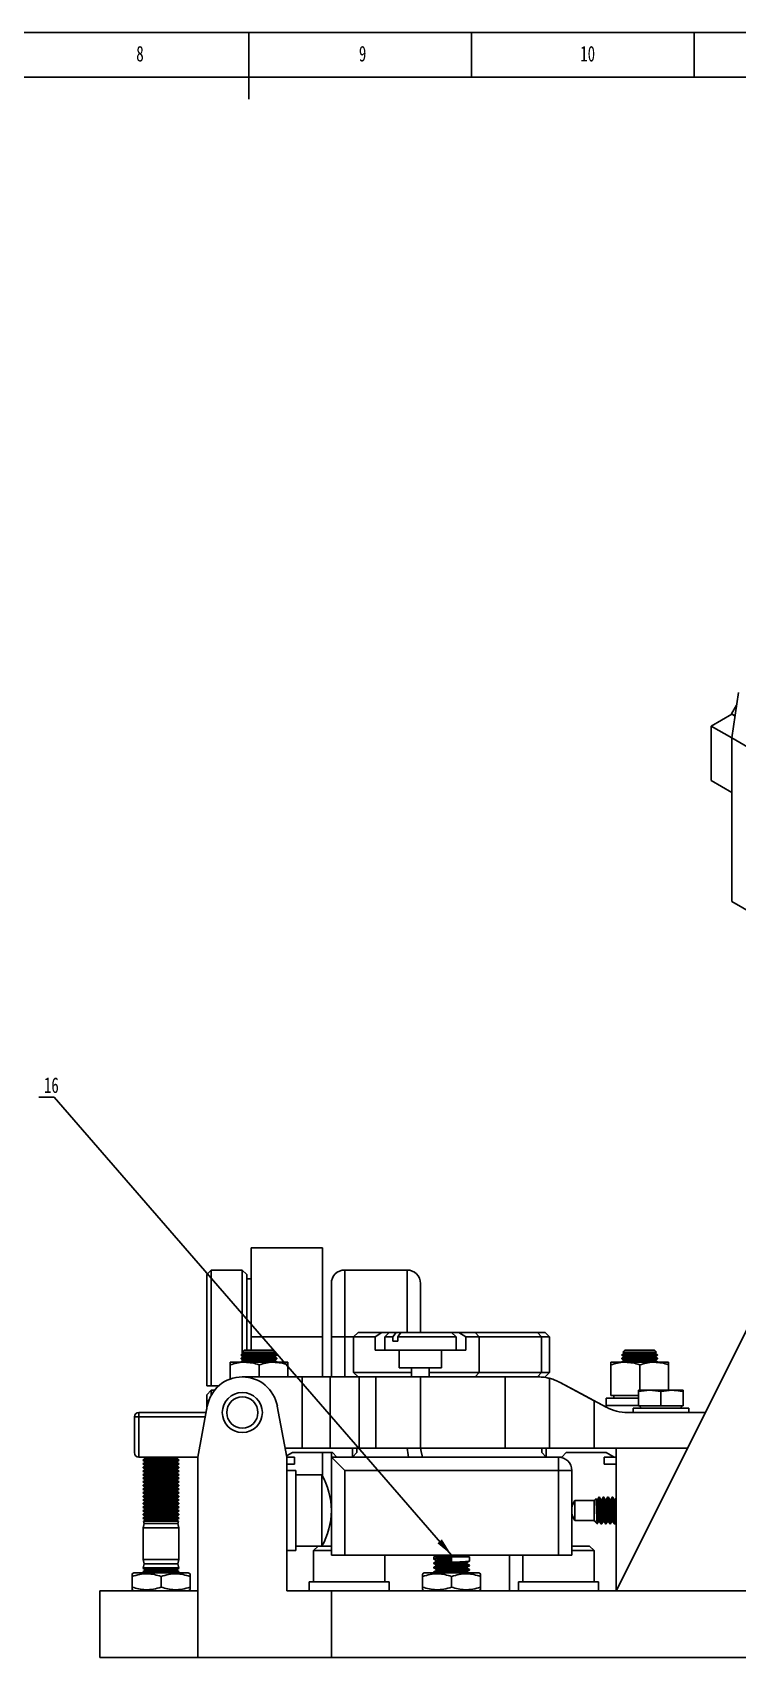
# Model space of a CAD drawing. Header units: millimetres. Extents: x 0 to 841, y 0 to 594.
# Drawn here: x 379.4 to 537.7, y 229.1 to 594 of the extents above; entities that cross this region are included whole.
import ezdxf

# ---------------------------------------------------------------- set-up
doc = ezdxf.new("R2010")
doc.units = ezdxf.units.MM
doc.layers.add('10', color=7, linetype='Continuous')
doc.layers.add('5', color=7, linetype='Continuous')
doc.styles.add('SLDTEXTSTYLE4', font='TXT', dxfattribs={"width": 0.7})
doc.dimstyles.new('SLDDIMSTYLE0', dxfattribs={"dimtxt": 0.18, "dimasz": 4.08, "dimexe": 0, "dimexo": 0.0625, "dimgap": 0, "dimtad": 0, "dimtih": 1, "dimtoh": 1, "dimdec": 0, "dimrnd": 1e-09, "dimzin": 0, "dimdsep": 46, "dimtxsty": 'Standard', "dimsah": 1, "dimcen": 0.09, "dimadec": 0, "dimazin": 0, "dimtfac": 4.08, "dimtdec": 0, "dimtofl": 0, "dimtmove": 0, "dimatfit": 3, "dimfxl": 0, "dimfrac": 2, "dimtolj": 1, "dimtzin": 0, "dimarcsym": 0})

# ---------------------------------------------------------------- blocks, each defined once
blk = doc.blocks.new('SW_NOTE_23')
at = {"layer": '10', "color": 0}
for p, q in [((-3.47, 0), (0, 0)), ((0, 0), (-3.47, 0)), ((-3.47, 0), (0, 0)), ((0, 0), (-3.47, 0)), ((-3.47, 0), (0, 0)), ((0, 0), (-3.47, 0))]:
    blk.add_line(p, q, dxfattribs=at)
at = {"layer": '10', "color": 0, "insert": (-0.64, 4.48), "char_height": 3.5, "attachment_point": 2, "style": 'SLDTEXTSTYLE4'}
blk.add_mtext('16', dxfattribs=at)

msp = doc.modelspace()

# ---------------------------------------------------------------- linework, layer by layer
at = {"color": 7, "linetype": 'Continuous', "lineweight": 25}
for p, q in [((537.96, 445.84), (536.45, 435.61)), ((537.53, 442.97), (536.4, 441)), ((536.5, 440.94), (531.85, 438.26)), ((531.85, 438.26), (536.45, 435.61)), ((531.85, 438.26), (531.85, 426.01)), ((537.18, 440.55), (536.51, 440.94)), ((536.45, 435.61), (536.45, 398.87)), ((536.45, 435.61), (543.17, 431.73)), ((531.85, 426.01), (536.45, 423.36)), ((536.45, 398.87), (554.12, 388.66)), ((444.53, 321.13), (428.53, 321.13)), ((428.53, 301.13), (428.53, 321.13)), ((444.53, 301.13), (444.53, 321.13)), ((550.53, 324.13), (510.53, 244.13)), ((419.53, 316.13), (418.53, 315.13)), ((418.53, 290.13), (418.53, 315.13)), ((426.53, 316.13), (419.53, 316.13)), ((419.53, 316.13), (419.53, 290.13)), ((427.53, 315.13), (426.53, 316.13)), ((426.53, 301.13), (426.53, 316.13)), ((427.53, 315.13), (427.53, 301.13)), ((428.53, 314.13), (427.53, 314.13)), ((463.53, 316.13), (449.53, 316.13)), ((446.53, 301.13), (446.53, 313.13)), ((466.53, 313.13), (466.53, 302.13)), ((426.53, 297.25), (426.53, 301.13)), ((427.53, 301.13), (427.53, 298.13)), ((428.53, 301.13), (444.53, 301.13)), ((428.53, 301.13), (428.53, 298.13)), ((444.53, 301.13), (444.53, 292.13)), ((449.53, 301.13), (446.53, 301.13)), ((446.53, 292.13), (446.53, 301.13)), ((452.53, 302.13), (451.53, 301.13)), ((451.53, 301.13), (451.53, 293.13)), ((456.33, 301.13), (451.53, 301.13)), ((452.53, 302.13), (457.87, 302.13)), ((457.87, 302.13), (456.33, 301.13)), ((456.33, 298.13), (456.33, 301.13)), ((459.53, 302.13), (457.87, 302.13)), ((459.53, 302.13), (458.53, 301.13)), ((458.53, 301.13), (458.53, 298.13)), ((460.37, 301.13), (458.53, 301.13)), ((459.53, 302.13), (461.08, 302.13)), ((461.08, 302.13), (460.37, 301.13)), ((460.37, 300.13), (460.37, 301.13)), ((460.37, 300.13), (461.43, 300.13)), ((462.14, 302.13), (461.08, 302.13)), ((461.43, 301.13), (462.14, 302.13)), ((461.43, 300.13), (461.43, 301.13)), ((474.53, 301.13), (461.43, 301.13)), ((462.14, 302.13), (473.53, 302.13)), ((474.53, 301.13), (473.53, 302.13)), ((475.19, 302.13), (473.53, 302.13)), ((474.53, 298.13), (474.53, 301.13)), ((476.73, 301.13), (475.19, 302.13)), ((475.19, 302.13), (478.85, 302.13)), ((476.73, 298.13), (476.73, 301.13)), ((479.74, 301.13), (476.73, 301.13)), ((479.74, 301.13), (478.85, 302.13)), ((478.85, 302.13), (492.85, 302.13)), ((479.74, 301.13), (479.74, 293.13)), ((493.74, 301.13), (479.74, 301.13)), ((493.74, 301.13), (492.85, 302.13)), ((492.85, 302.13), (494.53, 302.13)), ((493.74, 301.13), (493.74, 293.13)), ((495.53, 301.13), (493.74, 301.13)), ((495.53, 301.13), (494.53, 302.13)), ((495.53, 293.13), (495.53, 301.13)), ((426.86, 297.45), (426.28, 297.11)), ((426.28, 297.11), (426.28, 296.98)), ((434.28, 297.11), (426.28, 297.11)), ((426.28, 296.98), (426.86, 296.64)), ((434.28, 296.98), (426.28, 296.98)), ((426.86, 296.64), (426.28, 296.3)), ((426.28, 296.3), (426.28, 296.16)), ((434.28, 296.3), (426.28, 296.3)), ((426.28, 296.16), (426.86, 295.83)), ((434.28, 296.16), (426.28, 296.16)), ((426.86, 295.83), (426.28, 295.49)), ((426.95, 298.13), (426.49, 297.66)), ((426.49, 297.66), (426.86, 297.45)), ((426.49, 297.66), (434.06, 297.66)), ((426.53, 296.44), (426.53, 296.83)), ((426.53, 295.63), (426.53, 296.02)), ((433.69, 297.45), (426.86, 297.45)), ((433.69, 296.64), (426.86, 296.64)), ((433.69, 295.83), (426.86, 295.83)), ((426.95, 298.13), (433.6, 298.13)), ((434.06, 297.66), (433.6, 298.13)), ((433.69, 297.45), (434.06, 297.66)), ((434.28, 297.11), (433.69, 297.45)), ((433.69, 296.64), (434.28, 296.98)), ((434.28, 296.3), (433.69, 296.64)), ((433.69, 295.83), (434.28, 296.16)), ((434.28, 295.49), (433.69, 295.83)), ((434.28, 296.98), (434.28, 297.11)), ((434.28, 296.16), (434.28, 296.3)), ((456.33, 298.13), (458.53, 298.13)), ((458.53, 298.13), (474.53, 298.13)), ((461.78, 298.13), (461.78, 294.13)), ((471.28, 294.13), (471.28, 298.13)), ((474.53, 298.13), (476.73, 298.13)), ((512.36, 297.45), (511.78, 297.11)), ((511.78, 297.11), (511.78, 296.98)), ((519.78, 297.11), (511.78, 297.11)), ((511.78, 296.98), (512.36, 296.64)), ((519.78, 296.98), (511.78, 296.98)), ((512.36, 296.64), (511.78, 296.3)), ((511.78, 296.3), (511.78, 296.16)), ((519.78, 296.3), (511.78, 296.3)), ((511.78, 296.16), (512.36, 295.83)), ((519.78, 296.16), (511.78, 296.16)), ((512.36, 295.83), (511.78, 295.49)), ((512.45, 298.13), (511.99, 297.66)), ((511.99, 297.66), (512.36, 297.45)), ((511.99, 297.66), (519.56, 297.66)), ((519.19, 297.45), (512.36, 297.45)), ((519.19, 296.64), (512.36, 296.64)), ((519.19, 295.83), (512.36, 295.83)), ((512.45, 298.13), (519.1, 298.13)), ((519.56, 297.66), (519.1, 298.13)), ((519.19, 297.45), (519.56, 297.66)), ((519.78, 297.11), (519.19, 297.45)), ((519.19, 296.64), (519.78, 296.98)), ((519.78, 296.3), (519.19, 296.64)), ((519.19, 295.83), (519.78, 296.16)), ((519.78, 295.49), (519.19, 295.83)), ((519.56, 297.66), (519.56, 297.66)), ((519.78, 296.98), (519.78, 297.11)), ((519.78, 296.16), (519.78, 296.3)), ((423.78, 295.43), (427.03, 295.43)), ((423.78, 294.84), (423.78, 291.64)), ((426.28, 295.49), (426.28, 295.43)), ((434.28, 295.49), (426.28, 295.49)), ((426.53, 292.13), (439.99, 292.13)), ((427.03, 295.43), (433.53, 295.43)), ((430.28, 294.84), (430.28, 292.13)), ((433.53, 295.43), (436.78, 295.43)), ((434.28, 295.43), (434.28, 295.49)), ((436.78, 294.84), (436.78, 292.13)), ((439.99, 276.13), (439.99, 292.13)), ((439.99, 292.13), (446.28, 292.13)), ((446.28, 292.13), (446.28, 276.13)), ((446.28, 292.13), (452.81, 292.13)), ((451.53, 293.13), (452.53, 292.13)), ((451.53, 293.13), (464.53, 293.13)), ((452.81, 276.13), (452.81, 292.13)), ((452.81, 292.13), (456.53, 292.13)), ((456.53, 276.13), (456.53, 292.13)), ((456.53, 292.13), (466.53, 292.13)), ((461.78, 294.13), (471.28, 294.13)), ((464.53, 294.13), (464.53, 292.13)), ((466.53, 292.13), (466.53, 276.13)), ((466.53, 292.13), (485.53, 292.13)), ((468.53, 292.13), (468.53, 294.13)), ((468.53, 293.13), (479.74, 293.13)), ((478.85, 292.13), (479.74, 293.13)), ((479.74, 293.13), (493.74, 293.13)), ((485.53, 276.13), (485.53, 292.13)), ((485.53, 292.13), (493.03, 292.13)), ((492.85, 292.13), (493.74, 293.13)), ((493.74, 293.13), (495.53, 293.13)), ((494.53, 292.13), (495.53, 293.13)), ((509.28, 295.43), (512.53, 295.43)), ((509.28, 294.84), (509.28, 287.93)), ((511.78, 295.49), (511.78, 295.43)), ((519.78, 295.49), (511.78, 295.49)), ((512.53, 295.43), (519.03, 295.43)), ((515.78, 294.84), (515.78, 289.13)), ((519.03, 295.43), (522.28, 295.43)), ((519.78, 295.43), (519.78, 295.49)), ((522.28, 294.84), (522.28, 289.13)), ((419.53, 290.13), (418.53, 290.13)), ((419.53, 289.13), (418.53, 288.13)), ((421.24, 290.13), (419.53, 290.13)), ((420.28, 289.13), (419.53, 289.13)), ((419.53, 289.13), (419.53, 288)), ((495.53, 291.81), (495.53, 276.13)), ((497.73, 290.95), (502.53, 288.39)), ((497.73, 290.95), (505.53, 286.79)), ((502.53, 288.39), (508.28, 285.33)), ((515.53, 288.84), (518.03, 289.13)), ((515.53, 289.13), (515.53, 288.84)), ((518.03, 289.13), (515.53, 289.13)), ((515.53, 285.63), (515.53, 288.84)), ((518.03, 289.13), (520.53, 288.84)), ((523.03, 289.13), (518.03, 289.13)), ((520.53, 285.63), (520.53, 288.84)), ((525.53, 289.13), (523.03, 289.13)), ((525.53, 288.84), (525.53, 289.13)), ((525.53, 285.63), (525.53, 288.84)), ((525.53, 285.63), (525.53, 288.84)), ((418.66, 285.59), (416.53, 274.13)), ((418.53, 286.58), (418.53, 288.13)), ((419.13, 287), (418.53, 286.58)), ((418.53, 286.58), (418.53, 285.52)), ((418.53, 285.52), (418.68, 285.62)), ((418.53, 284.86), (418.53, 285.52)), ((436.53, 274.13), (434.39, 285.59)), ((505.53, 286.79), (505.53, 276.13)), ((505.53, 286.79), (508.32, 285.3)), ((508.28, 287.33), (508.28, 285.73)), ((508.28, 287.33), (515.53, 287.33)), ((508.28, 285.73), (508.28, 285.33)), ((508.28, 285.73), (515.53, 285.73)), ((515.53, 287.93), (509.28, 287.93)), ((509.96, 287.93), (509.96, 287.33)), ((514.28, 285.13), (514.28, 284.13)), ((514.28, 285.13), (526.78, 285.13)), ((520.53, 285.63), (515.53, 285.63)), ((515.66, 285.63), (516.16, 285.13)), ((525.53, 285.63), (520.53, 285.63)), ((524.9, 285.13), (525.4, 285.63)), ((524.9, 285.13), (525.4, 285.63)), ((525.53, 285.63), (525.53, 285.63)), ((526.78, 284.13), (526.78, 285.13)), ((402.28, 275.13), (402.28, 283.13)), ((402.28, 283.13), (403.28, 283.13)), ((403.28, 284.13), (403.28, 283.13)), ((403.28, 284.13), (418.39, 284.13)), ((403.28, 283.13), (403.28, 274.13)), ((513.03, 284.13), (530.53, 284.13)), ((530.53, 284.13), (530.53, 284.13)), ((530.53, 284.13), (530.53, 284.12)), ((403.28, 274.13), (416.53, 274.13)), ((404.86, 273.83), (404.28, 273.49)), ((404.34, 274.13), (404.86, 273.83)), ((411.69, 273.83), (404.86, 273.83)), ((411.69, 273.83), (412.21, 274.13)), ((412.28, 273.49), (411.69, 273.83)), ((416.53, 274.13), (416.53, 229.13)), ((436.16, 276.13), (439.99, 276.13)), ((436.48, 274.38), (437.78, 275.13)), ((436.53, 274.13), (438.28, 274.13)), ((436.53, 274.13), (436.53, 244.13)), ((446.78, 275.13), (437.78, 275.13)), ((438.28, 272.53), (438.28, 274.13)), ((446.28, 276.13), (439.99, 276.13)), ((444.53, 275.13), (444.53, 269.87)), ((446.28, 276.13), (452.81, 276.13)), ((446.53, 274.13), (446.53, 275.13)), ((446.53, 274.13), (497.53, 274.13)), ((446.53, 274.13), (449.53, 271.13)), ((446.53, 252.13), (446.53, 274.13)), ((446.78, 275.13), (447.78, 274.13)), ((452.28, 275.13), (451.28, 274.13)), ((452.28, 276.13), (452.28, 275.13)), ((456.53, 276.13), (452.81, 276.13)), ((466.53, 276.13), (456.53, 276.13)), ((466.53, 276.13), (485.53, 276.13)), ((495.53, 276.13), (485.53, 276.13)), ((493.78, 275.13), (493.78, 276.13)), ((494.78, 274.13), (493.78, 275.13)), ((505.53, 276.13), (495.53, 276.13)), ((497.53, 274.13), (498.28, 274.13)), ((497.53, 274.13), (497.53, 271.13)), ((498.28, 274.13), (499.28, 275.13)), ((508.28, 275.13), (499.28, 275.13)), ((505.53, 276.13), (526.53, 276.13)), ((507.78, 274.13), (507.78, 272.53)), ((507.78, 274.13), (510.01, 274.13)), ((508.28, 275.13), (510.01, 274.13)), ((510.01, 274.13), (510.53, 274.13)), ((510.53, 276.13), (510.53, 244.13)), ((510.53, 276.13), (526.53, 276.13)), ((404.28, 273.49), (404.28, 273.35)), ((412.28, 273.49), (404.28, 273.49)), ((404.28, 273.35), (404.86, 273.01)), ((412.28, 273.35), (404.28, 273.35)), ((404.86, 273.01), (404.28, 272.68)), ((404.28, 272.68), (404.28, 272.54)), ((412.28, 272.68), (404.28, 272.68)), ((404.28, 272.54), (404.86, 272.2)), ((412.28, 272.54), (404.28, 272.54)), ((404.86, 272.2), (404.28, 271.86)), ((404.28, 271.86), (404.28, 271.73)), ((412.28, 271.86), (404.28, 271.86)), ((404.28, 271.73), (404.86, 271.39)), ((412.28, 271.73), (404.28, 271.73)), ((404.86, 271.39), (404.28, 271.05)), ((404.28, 271.05), (404.28, 270.92)), ((412.28, 271.05), (404.28, 271.05)), ((404.28, 270.92), (404.86, 270.58)), ((412.28, 270.92), (404.28, 270.92)), ((404.86, 270.58), (404.28, 270.24)), ((404.28, 270.24), (404.28, 270.1)), ((412.28, 270.24), (404.28, 270.24)), ((404.28, 270.1), (404.86, 269.77)), ((412.28, 270.1), (404.28, 270.1)), ((411.69, 273.01), (404.86, 273.01)), ((411.69, 272.2), (404.86, 272.2)), ((411.69, 271.39), (404.86, 271.39)), ((411.69, 270.58), (404.86, 270.58)), ((411.69, 273.01), (412.28, 273.35)), ((412.28, 272.68), (411.69, 273.01)), ((411.69, 272.2), (412.28, 272.54)), ((412.28, 271.86), (411.69, 272.2)), ((411.69, 271.39), (412.28, 271.73)), ((412.28, 271.05), (411.69, 271.39)), ((411.69, 270.58), (412.28, 270.92)), ((412.28, 270.24), (411.69, 270.58)), ((411.69, 269.77), (412.28, 270.1)), ((412.28, 273.35), (412.28, 273.49)), ((412.28, 272.54), (412.28, 272.68)), ((412.28, 271.73), (412.28, 271.86)), ((412.28, 270.92), (412.28, 271.05)), ((412.28, 270.1), (412.28, 270.24)), ((436.53, 272.53), (438.28, 272.53)), ((438.53, 271.13), (436.53, 271.13)), ((438.53, 271.13), (438.53, 253.13)), ((444.38, 270.13), (438.53, 270.13)), ((444.38, 254.13), (444.38, 270.13)), ((497.53, 271.13), (449.53, 271.13)), ((449.53, 271.13), (449.53, 252.13)), ((497.53, 252.13), (497.53, 271.13)), ((497.53, 271.13), (500.53, 271.13)), ((500.53, 271.13), (500.53, 252.13)), ((507.78, 272.53), (510.53, 272.53)), ((404.86, 269.77), (404.28, 269.43)), ((404.28, 269.43), (404.28, 269.29)), ((412.28, 269.43), (404.28, 269.43)), ((404.28, 269.29), (404.86, 268.95)), ((412.28, 269.29), (404.28, 269.29)), ((404.86, 268.95), (404.28, 268.62)), ((404.28, 268.62), (404.28, 268.48)), ((412.28, 268.62), (404.28, 268.62)), ((404.28, 268.48), (404.86, 268.14)), ((412.28, 268.48), (404.28, 268.48)), ((404.86, 268.14), (404.28, 267.8)), ((404.28, 267.8), (404.28, 267.67)), ((412.28, 267.8), (404.28, 267.8)), ((404.28, 267.67), (404.86, 267.33)), ((412.28, 267.67), (404.28, 267.67)), ((404.86, 267.33), (404.28, 266.99)), ((404.28, 266.99), (404.28, 266.86)), ((412.28, 266.99), (404.28, 266.99)), ((404.28, 266.86), (404.86, 266.52)), ((412.28, 266.86), (404.28, 266.86)), ((404.86, 266.52), (404.28, 266.18)), ((411.69, 269.77), (404.86, 269.77)), ((411.69, 268.95), (404.86, 268.95)), ((411.69, 268.14), (404.86, 268.14)), ((411.69, 267.33), (404.86, 267.33)), ((411.69, 266.52), (404.86, 266.52)), ((412.28, 269.43), (411.69, 269.77)), ((411.69, 268.95), (412.28, 269.29)), ((412.28, 268.62), (411.69, 268.95)), ((411.69, 268.14), (412.28, 268.48)), ((412.28, 267.8), (411.69, 268.14)), ((411.69, 267.33), (412.28, 267.67)), ((412.28, 266.99), (411.69, 267.33)), ((411.69, 266.52), (412.28, 266.86)), ((412.28, 266.18), (411.69, 266.52)), ((412.28, 269.29), (412.28, 269.43)), ((412.28, 268.48), (412.28, 268.62)), ((412.28, 267.67), (412.28, 267.8)), ((412.28, 266.86), (412.28, 266.99)), ((404.28, 266.18), (404.28, 266.05)), ((412.28, 266.18), (404.28, 266.18)), ((404.28, 266.05), (404.86, 265.71)), ((412.28, 266.05), (404.28, 266.05)), ((404.86, 265.71), (404.28, 265.37)), ((404.28, 265.37), (404.28, 265.23)), ((412.28, 265.37), (404.28, 265.37)), ((404.28, 265.23), (404.86, 264.9)), ((412.28, 265.23), (404.28, 265.23)), ((404.86, 264.9), (404.28, 264.56)), ((404.28, 264.56), (404.28, 264.42)), ((412.28, 264.56), (404.28, 264.56)), ((404.28, 264.42), (404.86, 264.08)), ((412.28, 264.42), (404.28, 264.42)), ((404.86, 264.08), (404.28, 263.75)), ((404.28, 263.75), (404.28, 263.61)), ((412.28, 263.75), (404.28, 263.75)), ((404.28, 263.61), (404.86, 263.27)), ((412.28, 263.61), (404.28, 263.61)), ((404.86, 263.27), (404.28, 262.93)), ((404.28, 262.93), (404.28, 262.8)), ((412.28, 262.93), (404.28, 262.93)), ((404.28, 262.8), (404.86, 262.46)), ((412.28, 262.8), (404.28, 262.8)), ((411.69, 265.71), (404.86, 265.71)), ((411.69, 264.9), (404.86, 264.9)), ((411.69, 264.08), (404.86, 264.08)), ((411.69, 263.27), (404.86, 263.27)), ((411.69, 265.71), (412.28, 266.05)), ((412.28, 265.37), (411.69, 265.71)), ((411.69, 264.9), (412.28, 265.23)), ((412.28, 264.56), (411.69, 264.9)), ((411.69, 264.08), (412.28, 264.42)), ((412.28, 263.75), (411.69, 264.08)), ((411.69, 263.27), (412.28, 263.61)), ((412.28, 262.93), (411.69, 263.27)), ((411.69, 262.46), (412.28, 262.8)), ((412.28, 266.05), (412.28, 266.18)), ((412.28, 265.23), (412.28, 265.37)), ((412.28, 264.42), (412.28, 264.56)), ((412.28, 263.61), (412.28, 263.75)), ((412.28, 262.8), (412.28, 262.93)), ((505.53, 264.38), (501.22, 264.38)), ((501.22, 264.38), (501.22, 259.88)), ((505.92, 264.77), (505.53, 264.38)), ((505.53, 264.38), (505.53, 259.88)), ((506.05, 264.57), (505.94, 264.77)), ((506.29, 264.58), (506.05, 264.58)), ((506.72, 265.13), (506.6, 265.13)), ((507.29, 264.58), (507.05, 264.58)), ((507.72, 265.13), (507.6, 265.13)), ((508.29, 264.58), (508.05, 264.58)), ((508.72, 265.13), (508.6, 265.13)), ((509.29, 264.58), (509.05, 264.58)), ((509.72, 265.13), (509.6, 265.13)), ((510.29, 264.58), (510.05, 264.58)), ((404.86, 262.46), (404.28, 262.12)), ((404.28, 262.12), (404.28, 261.99)), ((412.28, 262.12), (404.28, 262.12)), ((404.28, 261.99), (404.86, 261.65)), ((412.28, 261.99), (404.28, 261.99)), ((404.86, 261.65), (404.28, 261.31)), ((404.28, 261.31), (404.28, 261.17)), ((412.28, 261.31), (404.28, 261.31)), ((404.28, 261.17), (404.86, 260.84)), ((412.28, 261.17), (404.28, 261.17)), ((404.86, 260.84), (404.28, 260.5)), ((404.28, 260.5), (404.28, 260.36)), ((412.28, 260.5), (404.28, 260.5)), ((404.28, 260.36), (404.86, 260.02)), ((412.28, 260.36), (404.28, 260.36)), ((404.48, 259.19), (404.28, 258.25)), ((404.86, 260.02), (404.36, 259.74)), ((404.36, 259.74), (404.48, 259.19)), ((404.36, 259.74), (412.19, 259.74)), ((412.08, 259.19), (404.48, 259.19)), ((411.69, 262.46), (404.86, 262.46)), ((411.69, 261.65), (404.86, 261.65)), ((411.69, 260.84), (404.86, 260.84)), ((411.69, 260.02), (404.86, 260.02)), ((412.28, 262.12), (411.69, 262.46)), ((411.69, 261.65), (412.28, 261.99)), ((412.28, 261.31), (411.69, 261.65)), ((411.69, 260.84), (412.28, 261.17)), ((412.28, 260.5), (411.69, 260.84)), ((411.69, 260.02), (412.28, 260.36)), ((412.19, 259.74), (411.69, 260.02)), ((412.08, 259.19), (412.19, 259.74)), ((412.28, 258.25), (412.08, 259.19)), ((412.28, 261.99), (412.28, 262.12)), ((412.28, 261.17), (412.28, 261.31)), ((412.28, 260.36), (412.28, 260.5)), ((501.22, 259.88), (505.53, 259.88)), ((505.53, 259.88), (505.73, 259.67)), ((505.85, 259.55), (506.24, 259.16)), ((506.54, 259.67), (506.78, 259.67)), ((507.1, 259.13), (507.22, 259.13)), ((507.54, 259.67), (507.78, 259.67)), ((508.1, 259.13), (508.22, 259.13)), ((508.54, 259.67), (508.78, 259.67)), ((509.1, 259.13), (509.22, 259.13)), ((509.54, 259.67), (509.78, 259.67)), ((510.1, 259.13), (510.22, 259.13)), ((404.28, 258.25), (404.28, 251.13)), ((412.28, 258.25), (404.28, 258.25)), ((412.28, 251.13), (412.28, 258.25)), ((436.53, 253.13), (438.53, 253.13)), ((438.53, 254.13), (444.38, 254.13)), ((443.53, 254.13), (442.53, 253.13)), ((442.53, 253.13), (442.53, 246.13)), ((446.53, 253.13), (442.53, 253.13)), ((444.38, 254.13), (446.53, 254.13)), ((444.53, 254.38), (444.53, 254.13)), ((449.53, 252.13), (446.53, 252.13)), ((449.53, 252.13), (497.53, 252.13)), ((458.53, 246.13), (458.53, 252.13)), ((486.53, 252.13), (486.53, 244.13)), ((489.53, 252.13), (489.53, 246.13)), ((500.53, 252.13), (497.53, 252.13)), ((500.53, 254.13), (504.53, 254.13)), ((505.53, 253.13), (500.53, 253.13)), ((505.53, 253.13), (504.53, 254.13)), ((505.53, 246.13), (505.53, 253.13)), ((402.15, 248.13), (401.78, 247.91)), ((414.4, 248.13), (402.15, 248.13)), ((404.28, 251.13), (404.48, 250.19)), ((412.28, 251.13), (404.28, 251.13)), ((404.48, 250.19), (404.28, 249.25)), ((404.28, 249.25), (404.28, 249.13)), ((412.28, 249.25), (404.28, 249.25)), ((404.28, 249.13), (404.86, 248.79)), ((412.28, 249.13), (404.28, 249.13)), ((404.86, 248.79), (404.28, 248.45)), ((404.28, 248.45), (404.28, 248.32)), ((412.28, 248.45), (404.28, 248.45)), ((404.28, 248.32), (404.61, 248.13)), ((412.28, 248.32), (404.28, 248.32)), ((404.48, 250.19), (412.08, 250.19)), ((411.69, 248.79), (404.86, 248.79)), ((411.69, 248.79), (412.28, 249.13)), ((412.28, 248.45), (411.69, 248.79)), ((411.95, 248.13), (412.28, 248.32)), ((412.08, 250.19), (412.28, 251.13)), ((412.28, 249.25), (412.08, 250.19)), ((412.28, 249.13), (412.28, 249.25)), ((412.28, 248.32), (412.28, 248.45)), ((414.78, 247.91), (414.4, 248.13)), ((467.4, 248.13), (467.03, 247.91)), ((479.65, 248.13), (467.4, 248.13)), ((469.53, 251.72), (469.53, 251.25)), ((477.53, 251.72), (469.53, 251.72)), ((469.53, 250.38), (469.53, 250.25)), ((469.53, 249.38), (469.53, 249.25)), ((469.53, 248.38), (469.53, 248.25)), ((469.54, 248.24), (469.74, 248.13)), ((470.07, 250.94), (470.07, 250.69)), ((470.07, 249.94), (470.07, 249.69)), ((470.07, 248.94), (470.07, 248.69)), ((473.53, 251.5), (473.53, 250.63)), ((476.72, 248.13), (476.99, 248.19)), ((476.99, 250.19), (476.99, 250.43)), ((476.99, 249.19), (476.99, 249.43)), ((476.99, 248.19), (476.99, 248.43)), ((477.1, 248.13), (476.99, 248.19)), ((477.53, 250.75), (477.53, 251.72)), ((477.53, 249.75), (477.53, 249.88)), ((477.53, 248.75), (477.53, 248.88)), ((480.03, 247.91), (479.65, 248.13)), ((401.78, 244.92), (401.78, 247.33)), ((408.28, 244.92), (408.28, 247.33)), ((414.78, 244.92), (414.78, 247.33)), ((441.53, 246.13), (441.53, 244.13)), ((441.53, 246.13), (459.53, 246.13)), ((459.53, 244.13), (459.53, 246.13)), ((467.03, 244.92), (467.03, 247.33)), ((473.53, 244.92), (473.53, 247.33)), ((480.03, 244.92), (480.03, 247.33)), ((488.53, 246.13), (488.53, 244.13)), ((488.53, 246.13), (506.53, 246.13)), ((506.53, 244.13), (506.53, 246.13)), ((394.53, 244.13), (394.53, 229.13)), ((394.53, 244.13), (416.53, 244.13)), ((401.78, 244.34), (402.15, 244.13)), ((414.4, 244.13), (414.78, 244.34)), ((436.53, 244.13), (446.53, 244.13)), ((446.53, 244.13), (446.53, 229.13)), ((446.53, 244.13), (550.53, 244.13)), ((467.03, 244.34), (467.4, 244.13)), ((479.65, 244.13), (480.03, 244.34)), ((394.53, 229.13), (416.53, 229.13)), ((416.53, 229.13), (446.53, 229.13)), ((446.53, 229.13), (560.53, 229.13))]:
    msp.add_line(p, q, dxfattribs=at)
at = {"color": 8, "linetype": 'Continuous', "lineweight": 25}
for p, q in [((449.53, 316.13), (449.53, 301.13)), ((463.53, 302.13), (463.53, 316.13)), ((449.53, 301.13), (449.53, 292.13)), ((451.53, 301.13), (449.53, 301.13)), ((502.53, 288.39), (502.53, 288.39)), ((418.2, 283.13), (403.28, 283.13)), ((451.28, 274.13), (451.28, 276.13)), ((494.78, 276.13), (494.78, 274.13))]:
    msp.add_line(p, q, dxfattribs=at)
at = {"color": 7, "linetype": 'Continuous', "lineweight": 25, "flags": 128}
for points in [[(536.51, 440.94), (536.41, 440.99), (536.4, 441), (536.49, 440.95), (536.65, 440.85), (536.87, 440.73), (537.1, 440.59), (537.18, 440.55)], [(466.58, 276.13), (466.68, 275.39), (466.99, 274.13)]]:
    msp.add_lwpolyline(points, dxfattribs=at)
at = {"color": 7, "linetype": 'Continuous', "lineweight": 25}
for radius in [4.5, 3.5]:
    msp.add_circle((426.53, 284.13), radius, dxfattribs=at)
for centre, radius, start, end in [((449.53, 313.13), 3, 90, 180), ((463.53, 313.13), 3, 0, 90), ((426.53, 284.13), 8, 10.5501, 169.4499), ((513.03, 294.13), 10, 241.9275, 270), ((403.28, 283.13), 1, 90, 180), ((403.28, 275.13), 1, 180, 270), ((497.53, 271.13), 3, 0, 90), ((430.53, 262.13), 16, 0, 30), ((504.53, 262.13), 4, 145.7711, 214.2289), ((430.53, 262.13), 16, 330, 0), ((473.53, 232.13), 20, 78.463, 101.537)]:
    msp.add_arc(centre, radius, start, end, dxfattribs=at)
at = {"color": 8, "linetype": 'Continuous', "lineweight": 25}
msp.add_arc((476.53, 277.13), 13, 184.4117, 193.3424, dxfattribs=at)
at = {"color": 7, "linetype": 'Continuous', "lineweight": 25}
for points, knots in [([(427.03, 295.43), (426.95, 295.42), (426.37, 295.42), (425.27, 295.29), (424.28, 294.99), (423.78, 294.84)], [0, 0, 0, 0, 0.070077, 0.530778, 1, 1, 1, 1]), ([(423.78, 294.84), (423.78, 294.93), (423.78, 295.27), (423.78, 295.36), (423.78, 295.43)], [0, 0, 0, 0, 0.257551, 1, 1, 1, 1]), ([(430.28, 294.84), (429.75, 295.01), (428.69, 295.33), (427.58, 295.39), (427.03, 295.43)], [0, 0, 0, 0, 0.495458, 1, 1, 1, 1]), ([(433.53, 295.43), (433.45, 295.42), (432.87, 295.42), (431.77, 295.29), (430.78, 294.99), (430.28, 294.84)], [0, 0, 0, 0, 0.0700769, 0.5307777, 1, 1, 1, 1]), ([(436.78, 294.84), (436.25, 295.01), (435.19, 295.33), (434.08, 295.39), (433.53, 295.43)], [0, 0, 0, 0, 0.495458, 1, 1, 1, 1]), ([(436.78, 295.43), (436.78, 295.36), (436.78, 295.27), (436.78, 294.93), (436.78, 294.84)], [0, 0, 0, 0, 0.742449, 1, 1, 1, 1]), ([(495.53, 291.81), (495.5, 291.81), (495.45, 291.83), (495.02, 291.93), (494.34, 292.05), (493.63, 292.12), (493.14, 292.12), (493.03, 292.13)], [0, 0, 0, 0, 0.2281855, 0.4631885, 0.6913186, 0.9259711, 1, 1, 1, 1]), ([(512.53, 295.43), (512.45, 295.42), (511.87, 295.42), (510.77, 295.29), (509.78, 294.99), (509.28, 294.84)], [0, 0, 0, 0, 0.0700769, 0.5307777, 1, 1, 1, 1]), ([(509.28, 294.84), (509.28, 294.93), (509.28, 295.27), (509.28, 295.36), (509.28, 295.43)], [0, 0, 0, 0, 0.257551, 1, 1, 1, 1]), ([(515.78, 294.84), (515.25, 295.01), (514.19, 295.33), (513.08, 295.39), (512.53, 295.43)], [0, 0, 0, 0, 0.495458, 1, 1, 1, 1]), ([(519.03, 295.43), (518.95, 295.42), (518.37, 295.42), (517.27, 295.29), (516.28, 294.99), (515.78, 294.84)], [0, 0, 0, 0, 0.070077, 0.530778, 1, 1, 1, 1]), ([(522.28, 294.84), (521.75, 295.01), (520.69, 295.33), (519.58, 295.39), (519.03, 295.43)], [0, 0, 0, 0, 0.495458, 1, 1, 1, 1]), ([(522.28, 295.43), (522.28, 295.36), (522.28, 295.27), (522.28, 294.93), (522.28, 294.84)], [0, 0, 0, 0, 0.742449, 1, 1, 1, 1]), ([(497.73, 290.95), (497.45, 291.09), (496.87, 291.38), (495.99, 291.69), (495.56, 291.8), (495.53, 291.81), (495.53, 291.81)], [0, 0, 0, 0, 0.219413, 0.445879, 0.888661, 1, 1, 1, 1]), ([(520.53, 288.84), (520.55, 288.85), (521.37, 289.02), (522.21, 289.07), (523.03, 289.13)], [0, 0, 0, 0, 0.026995, 1, 1, 1, 1]), ([(523.03, 289.13), (523.65, 289.09), (524.49, 289.05), (525.32, 288.89), (525.53, 288.84)], [0, 0, 0, 0, 0.746933, 1, 1, 1, 1]), ([(505.93, 264.76), (505.93, 264.77), (505.94, 264.79), (505.95, 264.73), (505.97, 264.61), (505.99, 264.4), (506, 264.13), (506.02, 263.79), (506.04, 263.4), (506.05, 262.97), (506.07, 262.51), (506.09, 262.03), (506.11, 261.55), (506.12, 261.08), (506.14, 260.64), (506.16, 260.23), (506.17, 259.87), (506.19, 259.58), (506.21, 259.35), (506.23, 259.21), (506.24, 259.15), (506.25, 259.17), (506.25, 259.17)], [0, 0, 0, 0, 0.020055, 0.069337, 0.120048, 0.170636, 0.222774, 0.273486, 0.325677, 0.377286, 0.430447, 0.482618, 0.536346, 0.588955, 0.643118, 0.696726, 0.751968, 0.805597, 0.860782, 0.915873, 0.972654, 1, 1, 1, 1]), ([(506.54, 259.69), (506.53, 259.68), (506.51, 259.66), (506.48, 259.82), (506.43, 260.14), (506.39, 260.62), (506.35, 261.21), (506.3, 261.86), (506.26, 262.53), (506.22, 263.18), (506.17, 263.74), (506.13, 264.19), (506.09, 264.48), (506.06, 264.53), (506.05, 264.56)], [0, 0, 0, 0, 0.034823, 0.124466, 0.21427, 0.302143, 0.391959, 0.481587, 0.569496, 0.659449, 0.748866, 0.836879, 0.926933, 1, 1, 1, 1]), ([(506.58, 265.11), (506.53, 265.02), (506.43, 264.84), (506.33, 264.67), (506.28, 264.58)], [0, 0, 0, 0, 0.516766, 1, 1, 1, 1]), ([(506.77, 259.68), (506.76, 259.72), (506.73, 259.81), (506.68, 260.15), (506.64, 260.62), (506.6, 261.21), (506.55, 261.86), (506.51, 262.53), (506.47, 263.18), (506.42, 263.74), (506.38, 264.19), (506.34, 264.48), (506.31, 264.6), (506.29, 264.57), (506.29, 264.57)], [0, 0, 0, 0, 0.088001, 0.178207, 0.266473, 0.356691, 0.446721, 0.535024, 0.625379, 0.715197, 0.803604, 0.894061, 0.983632, 1, 1, 1, 1]), ([(507.1, 259.16), (507.09, 259.15), (507.07, 259.14), (507.02, 259.43), (506.97, 259.97), (506.93, 260.72), (506.88, 261.6), (506.83, 262.53), (506.78, 263.38), (506.74, 264.09), (506.7, 264.63), (506.65, 264.99), (506.62, 265.16), (506.6, 265.12), (506.6, 265.11)], [0, 0, 0, 0, 0.055904, 0.153966, 0.250685, 0.347456, 0.445503, 0.541373, 0.639243, 0.724843, 0.809085, 0.891471, 0.988612, 1, 1, 1, 1]), ([(507.22, 259.14), (507.22, 259.14), (507.2, 259.1), (507.17, 259.29), (507.12, 259.72), (507.07, 260.4), (507.02, 261.23), (506.97, 262.15), (506.93, 263.07), (506.87, 263.98), (506.81, 264.73), (506.76, 265.12), (506.73, 265.1), (506.72, 265.09)], [0, 0, 0, 0, 0.016777, 0.114173, 0.212074, 0.308056, 0.40623, 0.502968, 0.599903, 0.69802, 0.824961, 0.949547, 1, 1, 1, 1]), ([(507.05, 264.57), (507, 264.66), (506.89, 264.84), (506.79, 265.02), (506.74, 265.12)], [0, 0, 0, 0, 0.499798, 1, 1, 1, 1]), ([(507.54, 259.69), (507.53, 259.69), (507.51, 259.68), (507.47, 259.86), (507.42, 260.22), (507.38, 260.71), (507.34, 261.31), (507.3, 261.98), (507.25, 262.65), (507.21, 263.28), (507.17, 263.83), (507.12, 264.25), (507.08, 264.5), (507.06, 264.54), (507.05, 264.55)], [0, 0, 0, 0, 0.050426, 0.140321, 0.229808, 0.317765, 0.407774, 0.497028, 0.585131, 0.675218, 0.764206, 0.852521, 0.94265, 1, 1, 1, 1]), ([(507.58, 265.11), (507.53, 265.02), (507.43, 264.84), (507.33, 264.67), (507.28, 264.58)], [0, 0, 0, 0, 0.5167664, 1, 1, 1, 1]), ([(507.77, 259.69), (507.77, 259.69), (507.75, 259.7), (507.72, 259.87), (507.67, 260.21), (507.63, 260.72), (507.59, 261.31), (507.55, 261.98), (507.5, 262.65), (507.46, 263.28), (507.42, 263.83), (507.37, 264.26), (507.33, 264.51), (507.3, 264.61), (507.29, 264.58), (507.29, 264.58)], [0, 0, 0, 0, 0.011237, 0.101709, 0.191771, 0.280293, 0.37088, 0.460708, 0.549376, 0.640042, 0.729601, 0.818484, 0.909192, 0.998449, 1, 1, 1, 1]), ([(508.1, 259.16), (508.09, 259.15), (508.07, 259.14), (508.02, 259.43), (507.97, 259.97), (507.93, 260.72), (507.88, 261.6), (507.83, 262.53), (507.78, 263.38), (507.74, 264.09), (507.7, 264.63), (507.65, 264.99), (507.62, 265.16), (507.6, 265.12), (507.6, 265.11)], [0, 0, 0, 0, 0.055904, 0.153966, 0.250685, 0.347456, 0.445503, 0.541373, 0.639243, 0.724843, 0.809085, 0.891471, 0.988612, 1, 1, 1, 1]), ([(508.22, 259.14), (508.22, 259.14), (508.2, 259.1), (508.17, 259.29), (508.12, 259.72), (508.07, 260.4), (508.02, 261.23), (507.97, 262.15), (507.93, 263.07), (507.87, 263.98), (507.81, 264.73), (507.76, 265.12), (507.73, 265.1), (507.72, 265.09)], [0, 0, 0, 0, 0.016777, 0.114173, 0.212074, 0.308056, 0.40623, 0.502968, 0.599903, 0.69802, 0.824961, 0.949547, 1, 1, 1, 1]), ([(508.05, 264.57), (508, 264.66), (507.89, 264.84), (507.79, 265.02), (507.74, 265.12)], [0, 0, 0, 0, 0.499798, 1, 1, 1, 1]), ([(508.54, 259.68), (508.53, 259.69), (508.5, 259.69), (508.46, 259.91), (508.42, 260.29), (508.38, 260.81), (508.33, 261.42), (508.29, 262.09), (508.25, 262.76), (508.2, 263.38), (508.16, 263.91), (508.12, 264.3), (508.08, 264.53), (508.06, 264.54), (508.05, 264.55)], [0, 0, 0, 0, 0.065605, 0.1557, 0.244821, 0.333083, 0.423233, 0.512066, 0.600583, 0.690752, 0.779275, 0.868102, 0.958253, 1, 1, 1, 1]), ([(508.58, 265.11), (508.53, 265.02), (508.43, 264.84), (508.33, 264.67), (508.28, 264.58)], [0, 0, 0, 0, 0.516766, 1, 1, 1, 1]), ([(508.77, 259.7), (508.76, 259.7), (508.75, 259.72), (508.71, 259.92), (508.67, 260.29), (508.63, 260.81), (508.58, 261.42), (508.54, 262.09), (508.5, 262.76), (508.45, 263.38), (508.41, 263.91), (508.37, 264.31), (508.32, 264.55), (508.3, 264.57), (508.29, 264.57)], [0, 0, 0, 0, 0.026758, 0.117316, 0.206896, 0.29561, 0.386224, 0.475513, 0.564485, 0.655117, 0.744095, 0.833378, 0.923992, 1, 1, 1, 1]), ([(509.1, 259.16), (509.09, 259.15), (509.07, 259.14), (509.02, 259.43), (508.97, 259.97), (508.93, 260.72), (508.88, 261.6), (508.83, 262.53), (508.78, 263.38), (508.74, 264.09), (508.7, 264.63), (508.65, 264.99), (508.62, 265.16), (508.6, 265.12), (508.6, 265.11)], [0, 0, 0, 0, 0.055904, 0.153966, 0.250685, 0.347456, 0.445503, 0.541373, 0.639243, 0.724843, 0.809085, 0.891471, 0.988612, 1, 1, 1, 1]), ([(509.22, 259.14), (509.22, 259.14), (509.2, 259.1), (509.17, 259.29), (509.12, 259.72), (509.07, 260.4), (509.02, 261.23), (508.97, 262.15), (508.93, 263.07), (508.87, 263.98), (508.81, 264.73), (508.76, 265.12), (508.73, 265.1), (508.72, 265.09)], [0, 0, 0, 0, 0.016777, 0.114173, 0.212074, 0.308056, 0.40623, 0.502968, 0.599903, 0.69802, 0.824961, 0.949547, 1, 1, 1, 1]), ([(509.05, 264.57), (509, 264.66), (508.89, 264.84), (508.79, 265.02), (508.74, 265.12)], [0, 0, 0, 0, 0.499798, 1, 1, 1, 1]), ([(509.54, 259.67), (509.52, 259.68), (509.5, 259.71), (509.45, 259.96), (509.41, 260.37), (509.37, 260.91), (509.32, 261.53), (509.28, 262.2), (509.24, 262.87), (509.19, 263.48), (509.15, 263.99), (509.11, 264.35), (509.07, 264.55), (509.06, 264.55), (509.05, 264.55)], [0, 0, 0, 0, 0.08082, 0.171019, 0.259686, 0.34843, 0.438624, 0.527009, 0.616055, 0.706208, 0.794379, 0.883692, 0.973768, 1, 1, 1, 1]), ([(509.58, 265.11), (509.53, 265.02), (509.43, 264.84), (509.33, 264.67), (509.28, 264.58)], [0, 0, 0, 0, 0.516766, 1, 1, 1, 1]), ([(509.77, 259.71), (509.76, 259.71), (509.74, 259.74), (509.7, 259.97), (509.66, 260.37), (509.62, 260.91), (509.57, 261.53), (509.53, 262.2), (509.49, 262.87), (509.44, 263.48), (509.4, 263.99), (509.36, 264.36), (509.32, 264.56), (509.3, 264.56), (509.29, 264.57)], [0, 0, 0, 0, 0.042374, 0.132972, 0.22203, 0.311167, 0.40176, 0.490536, 0.579976, 0.670528, 0.759088, 0.848797, 0.939272, 1, 1, 1, 1]), ([(510.1, 259.16), (510.09, 259.15), (510.07, 259.14), (510.02, 259.43), (509.97, 259.97), (509.93, 260.72), (509.88, 261.6), (509.83, 262.53), (509.78, 263.38), (509.74, 264.09), (509.7, 264.63), (509.65, 264.99), (509.62, 265.16), (509.6, 265.12), (509.6, 265.11)], [0, 0, 0, 0, 0.055904, 0.153966, 0.250685, 0.347456, 0.445503, 0.541373, 0.639243, 0.724843, 0.809085, 0.891471, 0.988612, 1, 1, 1, 1]), ([(510.22, 259.14), (510.22, 259.14), (510.2, 259.1), (510.17, 259.29), (510.12, 259.72), (510.07, 260.4), (510.02, 261.23), (509.97, 262.15), (509.93, 263.07), (509.87, 263.98), (509.81, 264.73), (509.76, 265.12), (509.73, 265.1), (509.72, 265.09)], [0, 0, 0, 0, 0.016777, 0.114173, 0.212074, 0.308056, 0.40623, 0.502968, 0.599903, 0.69802, 0.824961, 0.949547, 1, 1, 1, 1]), ([(510.05, 264.57), (510, 264.66), (509.89, 264.84), (509.79, 265.02), (509.74, 265.12)], [0, 0, 0, 0, 0.499798, 1, 1, 1, 1]), ([(510.54, 259.67), (510.54, 259.67), (510.52, 259.64), (510.49, 259.75), (510.45, 260.02), (510.4, 260.46), (510.36, 261.01), (510.32, 261.65), (510.28, 262.32), (510.23, 262.98), (510.19, 263.57), (510.15, 264.06), (510.1, 264.4), (510.07, 264.56), (510.05, 264.56), (510.05, 264.56)], [0, 0, 0, 0, 0.006539, 0.09556, 0.185816, 0.274139, 0.36344, 0.453632, 0.541782, 0.63133, 0.721422, 0.809467, 0.899226, 0.989182, 1, 1, 1, 1]), ([(510.53, 265.01), (510.49, 264.96), (510.41, 264.81), (510.33, 264.67), (510.28, 264.58)], [0, 0, 0, 0, 0.408743, 1, 1, 1, 1]), ([(510.53, 262.26), (510.53, 262.28), (510.51, 262.52), (510.48, 262.98), (510.44, 263.57), (510.4, 264.06), (510.35, 264.4), (510.31, 264.58), (510.29, 264.57), (510.29, 264.56)], [0, 0, 0, 0, 0.012741, 0.192153, 0.372655, 0.549056, 0.728892, 0.909121, 1, 1, 1, 1]), ([(505.85, 259.56), (505.85, 259.56), (505.81, 259.59), (505.77, 259.7), (505.74, 259.79)], [0, 0, 0, 0, 0.185039, 1, 1, 1, 1]), ([(505.74, 259.79), (505.74, 259.74), (505.74, 259.67), (505.74, 259.67), (505.74, 259.67)], [0, 0, 0, 0, 0.64891, 1, 1, 1, 1]), ([(506.24, 259.14), (506.29, 259.23), (506.39, 259.4), (506.49, 259.58), (506.55, 259.67)], [0, 0, 0, 0, 0.5125822, 1, 1, 1, 1]), ([(506.77, 259.68), (506.82, 259.59), (506.93, 259.41), (507.03, 259.23), (507.08, 259.14)], [0, 0, 0, 0, 0.499832, 1, 1, 1, 1]), ([(507.24, 259.14), (507.29, 259.23), (507.39, 259.4), (507.49, 259.58), (507.55, 259.67)], [0, 0, 0, 0, 0.512582, 1, 1, 1, 1]), ([(507.77, 259.68), (507.82, 259.59), (507.93, 259.41), (508.03, 259.23), (508.08, 259.14)], [0, 0, 0, 0, 0.499832, 1, 1, 1, 1]), ([(508.24, 259.14), (508.29, 259.23), (508.39, 259.4), (508.49, 259.58), (508.55, 259.67)], [0, 0, 0, 0, 0.512582, 1, 1, 1, 1]), ([(508.77, 259.68), (508.82, 259.59), (508.93, 259.41), (509.03, 259.23), (509.08, 259.14)], [0, 0, 0, 0, 0.499832, 1, 1, 1, 1]), ([(509.24, 259.14), (509.29, 259.23), (509.39, 259.4), (509.49, 259.58), (509.55, 259.67)], [0, 0, 0, 0, 0.512582, 1, 1, 1, 1]), ([(509.77, 259.68), (509.82, 259.59), (509.93, 259.41), (510.03, 259.23), (510.08, 259.14)], [0, 0, 0, 0, 0.499832, 1, 1, 1, 1]), ([(510.24, 259.14), (510.29, 259.23), (510.39, 259.39), (510.48, 259.56), (510.53, 259.64)], [0, 0, 0, 0, 0.54238, 1, 1, 1, 1]), ([(469.58, 251.24), (469.56, 251.24), (469.43, 251.27), (469.77, 251.31), (470.62, 251.38), (471.96, 251.44), (473.01, 251.48), (473.53, 251.5)], [0, 0, 0, 0, 0.040809, 0.280606, 0.520404, 0.760202, 1, 1, 1, 1]), ([(469.58, 250.24), (469.56, 250.24), (469.43, 250.27), (469.77, 250.31), (470.62, 250.38), (471.96, 250.44), (473.53, 250.5), (475.1, 250.56), (476.42, 250.63), (477.35, 250.69), (477.47, 250.73), (477.53, 250.75)], [0, 0, 0, 0, 0.020829, 0.143226, 0.265622, 0.388018, 0.510415, 0.632811, 0.755207, 0.877604, 1, 1, 1, 1]), ([(469.58, 249.24), (469.56, 249.24), (469.43, 249.27), (469.77, 249.31), (470.62, 249.38), (471.96, 249.44), (473.53, 249.5), (475.1, 249.56), (476.42, 249.63), (477.35, 249.69), (477.47, 249.73), (477.53, 249.75)], [0, 0, 0, 0, 0.020829, 0.143226, 0.265622, 0.388018, 0.510415, 0.632811, 0.755207, 0.877604, 1, 1, 1, 1]), ([(469.58, 248.24), (469.56, 248.24), (469.43, 248.27), (469.77, 248.31), (470.62, 248.38), (471.96, 248.44), (473.53, 248.5), (475.1, 248.56), (476.42, 248.63), (477.35, 248.69), (477.47, 248.73), (477.53, 248.75)], [0, 0, 0, 0, 0.020829, 0.143226, 0.265622, 0.388018, 0.510415, 0.632811, 0.755207, 0.877604, 1, 1, 1, 1]), ([(469.53, 248.38), (469.59, 248.4), (469.71, 248.44), (470.63, 248.5), (471.96, 248.56), (473.53, 248.63), (475.1, 248.69), (476.44, 248.75), (477.29, 248.81), (477.63, 248.86), (477.5, 248.88), (477.48, 248.89)], [0, 0, 0, 0, 0.1223963, 0.2447927, 0.367189, 0.4895853, 0.6119817, 0.734378, 0.8567744, 0.9791707, 1, 1, 1, 1]), ([(469.54, 251.24), (469.63, 251.19), (469.8, 251.09), (469.98, 250.98), (470.07, 250.93)], [0, 0, 0, 0, 0.509389, 1, 1, 1, 1]), ([(470.08, 250.7), (469.99, 250.65), (469.81, 250.54), (469.63, 250.44), (469.54, 250.39)], [0, 0, 0, 0, 0.499933, 1, 1, 1, 1]), ([(469.54, 250.24), (469.63, 250.19), (469.8, 250.09), (469.98, 249.98), (470.07, 249.93)], [0, 0, 0, 0, 0.509389, 1, 1, 1, 1]), ([(470.08, 249.7), (469.99, 249.65), (469.81, 249.54), (469.63, 249.44), (469.54, 249.39)], [0, 0, 0, 0, 0.499933, 1, 1, 1, 1]), ([(469.54, 249.24), (469.63, 249.19), (469.8, 249.09), (469.98, 248.98), (470.07, 248.93)], [0, 0, 0, 0, 0.509389, 1, 1, 1, 1]), ([(470.08, 248.7), (469.99, 248.65), (469.81, 248.54), (469.63, 248.44), (469.54, 248.39)], [0, 0, 0, 0, 0.499933, 1, 1, 1, 1]), ([(469.58, 250.39), (469.63, 250.4), (469.75, 250.44), (470.64, 250.5), (471.95, 250.56), (473, 250.6), (473.53, 250.63)], [0, 0, 0, 0, 0.2166735, 0.4777824, 0.7388912, 1, 1, 1, 1]), ([(469.58, 249.39), (469.63, 249.4), (469.75, 249.44), (470.64, 249.5), (471.95, 249.56), (473.53, 249.63), (475.1, 249.69), (476.44, 249.75), (477.29, 249.81), (477.63, 249.86), (477.5, 249.88), (477.48, 249.89)], [0, 0, 0, 0, 0.103728, 0.228728, 0.353728, 0.478728, 0.603728, 0.728728, 0.853728, 0.978728, 1, 1, 1, 1]), ([(470.07, 249.94), (470.12, 249.96), (470.23, 250), (471.03, 250.06), (472.17, 250.13), (473.53, 250.19), (474.89, 250.25), (476.03, 250.31), (476.79, 250.37), (476.89, 250.41), (476.94, 250.43)], [0, 0, 0, 0, 0.127946, 0.255892, 0.383838, 0.511785, 0.639731, 0.767677, 0.895623, 1, 1, 1, 1]), ([(470.07, 248.94), (470.12, 248.96), (470.23, 249), (471.03, 249.06), (472.17, 249.13), (473.53, 249.19), (474.89, 249.25), (476.03, 249.31), (476.79, 249.37), (476.89, 249.41), (476.94, 249.43)], [0, 0, 0, 0, 0.127946, 0.255892, 0.383838, 0.511785, 0.639731, 0.767677, 0.895623, 1, 1, 1, 1]), ([(470.12, 250.7), (470.16, 250.72), (470.26, 250.75), (471.03, 250.81), (472.17, 250.88), (473.07, 250.92), (473.53, 250.94)], [0, 0, 0, 0, 0.2137928, 0.4758619, 0.7379309, 1, 1, 1, 1]), ([(470.12, 249.7), (470.16, 249.72), (470.26, 249.75), (471.03, 249.81), (472.17, 249.88), (473.53, 249.94), (474.89, 250), (476.03, 250.06), (476.83, 250.13), (476.93, 250.17), (476.99, 250.19)], [0, 0, 0, 0, 0.104377, 0.232323, 0.360269, 0.488215, 0.616162, 0.744108, 0.872054, 1, 1, 1, 1]), ([(470.12, 248.7), (470.16, 248.72), (470.26, 248.75), (471.03, 248.81), (472.17, 248.88), (473.53, 248.94), (474.89, 249), (476.03, 249.06), (476.83, 249.13), (476.93, 249.17), (476.99, 249.19)], [0, 0, 0, 0, 0.104377, 0.232323, 0.360269, 0.488215, 0.616162, 0.744108, 0.872054, 1, 1, 1, 1]), ([(472.2, 248.13), (472.64, 248.15), (473.52, 248.19), (474.89, 248.25), (476.03, 248.31), (476.79, 248.37), (476.89, 248.41), (476.94, 248.43)], [0, 0, 0, 0, 0.20765, 0.415301, 0.622951, 0.830601, 1, 1, 1, 1]), ([(476.98, 250.43), (477.07, 250.48), (477.25, 250.58), (477.43, 250.69), (477.52, 250.74)], [0, 0, 0, 0, 0.499933, 1, 1, 1, 1]), ([(476.98, 249.43), (477.07, 249.48), (477.25, 249.58), (477.43, 249.69), (477.52, 249.74)], [0, 0, 0, 0, 0.499933, 1, 1, 1, 1]), ([(476.98, 248.43), (477.07, 248.48), (477.25, 248.58), (477.43, 248.69), (477.52, 248.74)], [0, 0, 0, 0, 0.499933, 1, 1, 1, 1]), ([(477.52, 249.89), (477.43, 249.94), (477.25, 250.04), (477.07, 250.14), (476.99, 250.19)], [0, 0, 0, 0, 0.509389, 1, 1, 1, 1]), ([(477.52, 248.89), (477.43, 248.94), (477.25, 249.04), (477.07, 249.14), (476.99, 249.19)], [0, 0, 0, 0, 0.509389, 1, 1, 1, 1]), ([(401.78, 247.33), (402.34, 247.5), (403.48, 247.83), (405.17, 247.96), (406.79, 247.78), (407.78, 247.48), (408.28, 247.33)], [0, 0, 0, 0, 0.264602, 0.534942, 0.76534, 1, 1, 1, 1]), ([(401.78, 247.87), (401.78, 247.87), (401.78, 247.9), (401.78, 247.57), (401.78, 247.33)], [0, 0, 0, 0, 0.273562, 1, 1, 1, 1]), ([(408.28, 244.92), (407.71, 244.75), (406.57, 244.42), (404.88, 244.29), (403.27, 244.47), (402.28, 244.77), (401.78, 244.92)], [0, 0, 0, 0, 0.264602, 0.534942, 0.76534, 1, 1, 1, 1]), ([(401.78, 244.92), (401.78, 244.68), (401.78, 244.35), (401.78, 244.38), (401.78, 244.38)], [0, 0, 0, 0, 0.7264085, 1, 1, 1, 1]), ([(408.28, 247.33), (408.84, 247.5), (409.98, 247.83), (411.67, 247.96), (413.29, 247.78), (414.28, 247.48), (414.78, 247.33)], [0, 0, 0, 0, 0.264602, 0.534942, 0.76534, 1, 1, 1, 1]), ([(414.78, 244.92), (414.21, 244.75), (413.07, 244.42), (411.38, 244.29), (409.77, 244.47), (408.78, 244.77), (408.28, 244.92)], [0, 0, 0, 0, 0.264602, 0.534942, 0.76534, 1, 1, 1, 1]), ([(414.78, 247.33), (414.78, 247.57), (414.78, 247.9), (414.78, 247.88), (414.78, 247.87)], [0, 0, 0, 0, 0.726409, 1, 1, 1, 1]), ([(414.78, 244.38), (414.78, 244.38), (414.78, 244.35), (414.78, 244.68), (414.78, 244.92)], [0, 0, 0, 0, 0.273562, 1, 1, 1, 1]), ([(467.03, 247.33), (467.59, 247.5), (468.73, 247.83), (470.42, 247.96), (472.04, 247.78), (473.03, 247.48), (473.53, 247.33)], [0, 0, 0, 0, 0.264602, 0.534942, 0.76534, 1, 1, 1, 1]), ([(467.03, 247.87), (467.03, 247.87), (467.03, 247.9), (467.03, 247.57), (467.03, 247.33)], [0, 0, 0, 0, 0.273562, 1, 1, 1, 1]), ([(473.53, 244.92), (472.96, 244.75), (471.82, 244.42), (470.13, 244.29), (468.52, 244.47), (467.53, 244.77), (467.03, 244.92)], [0, 0, 0, 0, 0.264602, 0.534942, 0.76534, 1, 1, 1, 1]), ([(467.03, 244.92), (467.03, 244.68), (467.03, 244.35), (467.03, 244.38), (467.03, 244.38)], [0, 0, 0, 0, 0.726409, 1, 1, 1, 1]), ([(473.53, 247.33), (474.09, 247.5), (475.23, 247.83), (476.92, 247.96), (478.54, 247.78), (479.53, 247.48), (480.03, 247.33)], [0, 0, 0, 0, 0.264602, 0.534942, 0.76534, 1, 1, 1, 1]), ([(480.03, 244.92), (479.46, 244.75), (478.32, 244.42), (476.63, 244.29), (475.02, 244.47), (474.03, 244.77), (473.53, 244.92)], [0, 0, 0, 0, 0.264602, 0.534942, 0.76534, 1, 1, 1, 1]), ([(480.03, 247.33), (480.03, 247.57), (480.03, 247.9), (480.03, 247.88), (480.03, 247.87)], [0, 0, 0, 0, 0.726409, 1, 1, 1, 1]), ([(480.03, 244.38), (480.03, 244.38), (480.03, 244.35), (480.03, 244.68), (480.03, 244.92)], [0, 0, 0, 0, 0.273562, 1, 1, 1, 1])]:
    msp.add_open_spline(points, degree=3, knots=knots, dxfattribs=at)
msp.add_open_spline([(470.07, 250.94), (470.12, 250.96), (470.23, 251), (471.03, 251.06), (472.17, 251.13), (473.07, 251.17), (473.53, 251.19)], degree=3, dxfattribs=at)
at = {"layer": '5', "color": 7}
msp.add_line((841, 594), (0, 594), dxfattribs=at)
at = {"layer": '5', "lineweight": 25}
msp.add_line((428, 594), (428, 579), dxfattribs=at)
at = {"layer": '5'}
for p, q in [((478, 594), (478, 584)), ((528, 594), (528, 584))]:
    msp.add_line(p, q, dxfattribs=at)
at = {"layer": '5', "color": 7, "lineweight": 25}
msp.add_line((831, 584), (25, 584), dxfattribs=at)

# ---------------------------------------------------------------- block references
at = {"layer": '10'}
msp.add_blockref('SW_NOTE_23', (384.28, 354.91), dxfattribs=at)

# ---------------------------------------------------------------- texts
at = {"layer": '10', "char_height": 3.5, "attachment_point": 2, "style": 'SLDTEXTSTYLE4'}
for s, insert in [('8', (403.55, 591)), ('9', (453.55, 591)), ('10', (504.09, 591))]:
    msp.add_mtext(s, dxfattribs=dict(at, insert=insert))

# ---------------------------------------------------------------- leaders
at = {"layer": '10'}
msp.add_leader([(473.53, 252.13), (384.28, 354.91)], dimstyle='SLDDIMSTYLE0', dxfattribs=at)

doc.saveas('drawing.dxf')
